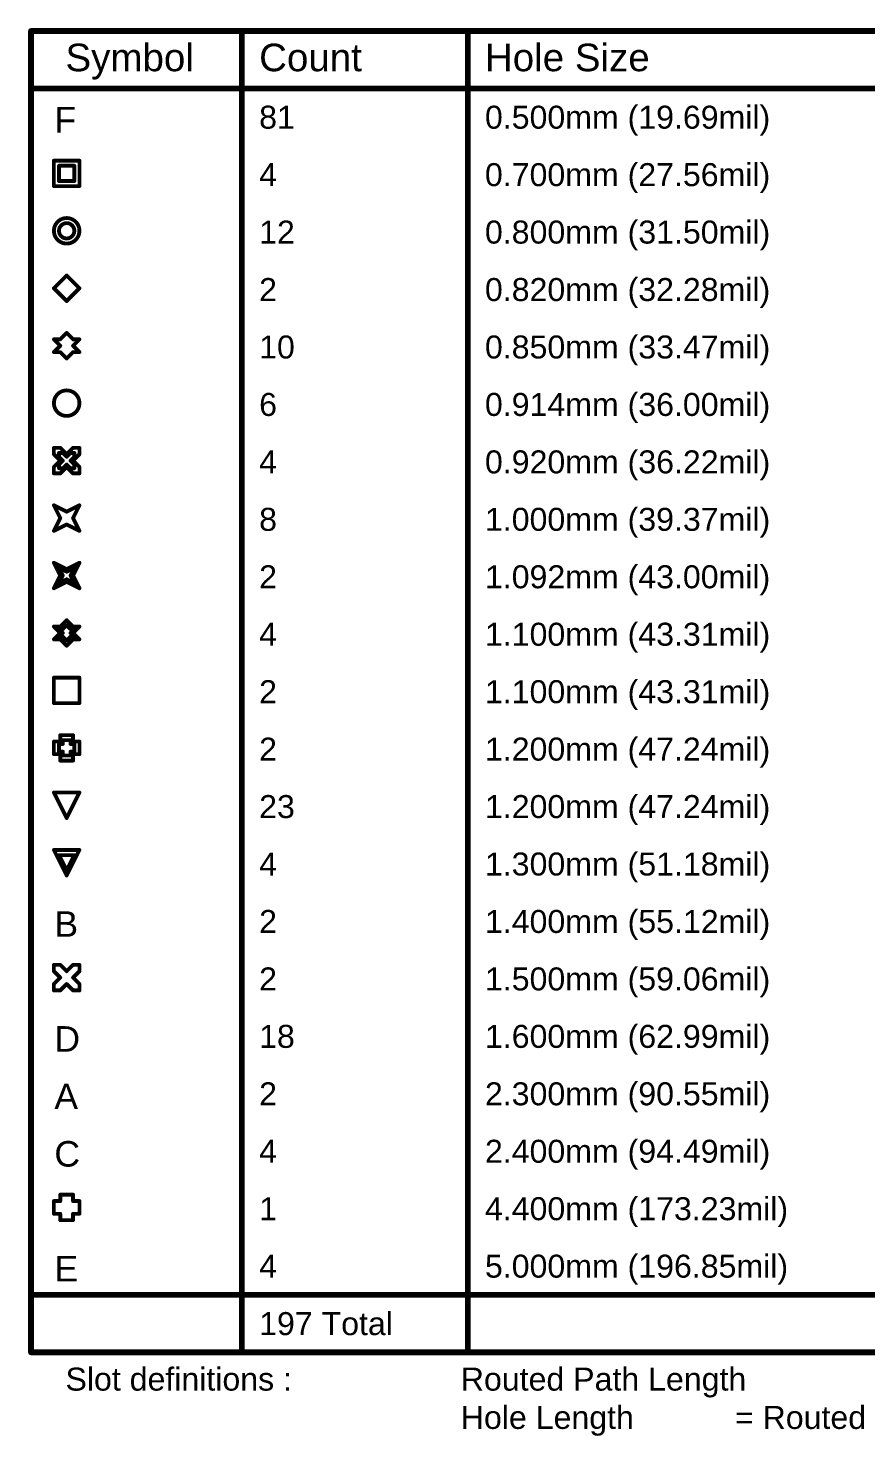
# Model space of a CAD drawing. Header units: inches. Extents: x -38 to 276, y -7 to 269.
# Drawn here: x -37.8 to 17.8, y 175.8 to 269.2 of the extents above; entities that cross this region are included whole.
import ezdxf

# ---------------------------------------------------------------- set-up
doc = ezdxf.new("R2010")
doc.units = ezdxf.units.IN
doc.layers.add('Drill Drawing', color=1, linetype='Continuous')
doc.styles.add('Arial', font='', dxfattribs={"height": 0.2})
doc.styles.get('Arial').set_extended_font_data('Arial')

msp = doc.modelspace()

# ---------------------------------------------------------------- linework, layer by layer
at = {"layer": 'Drill Drawing'}
for points in [[(-37.677, 268.986, 0.191, 0.191, 1), (-37.487, 268.986, 0.191, 0.191, 1)], [(-37.677, 268.986, 0.191, 0.191, 1), (-37.487, 268.986, 0.191, 0.191, 1)], [(-23.685, 268.986, 0.191, 0.191, 1), (-23.495, 268.986, 0.191, 0.191, 1)], [(-8.703, 268.986, 0.191, 0.191, 1), (-8.513, 268.986, 0.191, 0.191, 1)], [(-37.677, 265.176, 0.191, 0.191, 1), (-37.487, 265.176, 0.191, 0.191, 1)], [(-36.127, 260.392, 0.127, 0.127, 1), (-36, 260.392, 0.127, 0.127, 1)], [(-36.127, 260.392, 0.127, 0.127, 1), (-36, 260.392, 0.127, 0.127, 1)], [(-34.434, 260.392, 0.127, 0.127, 1), (-34.307, 260.392, 0.127, 0.127, 1)], [(-34.434, 260.392, 0.127, 0.127, 1), (-34.307, 260.392, 0.127, 0.127, 1)], [(-35.788, 260.054, 0.127, 0.127, 1), (-35.661, 260.054, 0.127, 0.127, 1)], [(-35.788, 260.054, 0.127, 0.127, 1), (-35.661, 260.054, 0.127, 0.127, 1)], [(-34.772, 260.054, 0.127, 0.127, 1), (-34.645, 260.054, 0.127, 0.127, 1)], [(-34.772, 260.054, 0.127, 0.127, 1), (-34.645, 260.054, 0.127, 0.127, 1)], [(-36.127, 258.699, 0.127, 0.127, 1), (-36, 258.699, 0.127, 0.127, 1)], [(-36.127, 258.699, 0.127, 0.127, 1), (-36, 258.699, 0.127, 0.127, 1)], [(-35.788, 259.038, 0.127, 0.127, 1), (-35.661, 259.038, 0.127, 0.127, 1)], [(-35.788, 259.038, 0.127, 0.127, 1), (-35.661, 259.038, 0.127, 0.127, 1)], [(-34.772, 259.038, 0.127, 0.127, 1), (-34.645, 259.038, 0.127, 0.127, 1)], [(-34.772, 259.038, 0.127, 0.127, 1), (-34.645, 259.038, 0.127, 0.127, 1)], [(-34.434, 258.699, 0.127, 0.127, 1), (-34.307, 258.699, 0.127, 0.127, 1)], [(-34.434, 258.699, 0.127, 0.127, 1), (-34.307, 258.699, 0.127, 0.127, 1)], [(-34.37, 255.736, 0.254, 0.254, 1), (-36.063, 255.736, 0.254, 0.254, 1)], [(-36.127, 255.736, 0.127, 0.127, 1), (-36, 255.736, 0.127, 0.127, 1)], [(-34.709, 255.736, 0.254, 0.254, 1), (-35.725, 255.736, 0.254, 0.254, 1)], [(-35.788, 255.736, 0.127, 0.127, 1), (-35.661, 255.736, 0.127, 0.127, 1)], [(-34.772, 255.736, 0.127, 0.127, 1), (-34.645, 255.736, 0.127, 0.127, 1)], [(-34.434, 255.736, 0.127, 0.127, 1), (-34.307, 255.736, 0.127, 0.127, 1)], [(-35.28, 252.772, 0.127, 0.127, 1), (-35.153, 252.772, 0.127, 0.127, 1)], [(-35.28, 252.772, 0.127, 0.127, 1), (-35.153, 252.772, 0.127, 0.127, 1)], [(-36.127, 251.926, 0.127, 0.127, 1), (-36, 251.926, 0.127, 0.127, 1)], [(-36.127, 251.926, 0.127, 0.127, 1), (-36, 251.926, 0.127, 0.127, 1)], [(-35.28, 251.079, 0.127, 0.127, 1), (-35.153, 251.079, 0.127, 0.127, 1)], [(-35.28, 251.079, 0.127, 0.127, 1), (-35.153, 251.079, 0.127, 0.127, 1)], [(-34.434, 251.926, 0.127, 0.127, 1), (-34.307, 251.926, 0.127, 0.127, 1)], [(-34.434, 251.926, 0.127, 0.127, 1), (-34.307, 251.926, 0.127, 0.127, 1)], [(-36.127, 248.539, 0.127, 0.127, 1), (-36, 248.539, 0.127, 0.127, 1)], [(-36.127, 248.539, 0.127, 0.127, 1), (-36, 248.539, 0.127, 0.127, 1)], [(-35.704, 248.539, 0.127, 0.127, 1), (-35.577, 248.539, 0.127, 0.127, 1)], [(-35.704, 248.539, 0.127, 0.127, 1), (-35.577, 248.539, 0.127, 0.127, 1)], [(-35.28, 248.962, 0.127, 0.127, 1), (-35.153, 248.962, 0.127, 0.127, 1)], [(-35.28, 248.962, 0.127, 0.127, 1), (-35.153, 248.962, 0.127, 0.127, 1)], [(-34.857, 248.539, 0.127, 0.127, 1), (-34.73, 248.539, 0.127, 0.127, 1)], [(-34.857, 248.539, 0.127, 0.127, 1), (-34.73, 248.539, 0.127, 0.127, 1)], [(-34.434, 248.539, 0.127, 0.127, 1), (-34.307, 248.539, 0.127, 0.127, 1)], [(-34.434, 248.539, 0.127, 0.127, 1), (-34.307, 248.539, 0.127, 0.127, 1)], [(-36.127, 247.692, 0.127, 0.127, 1), (-36, 247.692, 0.127, 0.127, 1)], [(-36.127, 247.692, 0.127, 0.127, 1), (-36, 247.692, 0.127, 0.127, 1)], [(-35.704, 248.116, 0.127, 0.127, 1), (-35.577, 248.116, 0.127, 0.127, 1)], [(-35.704, 248.116, 0.127, 0.127, 1), (-35.577, 248.116, 0.127, 0.127, 1)], [(-35.704, 247.692, 0.127, 0.127, 1), (-35.577, 247.692, 0.127, 0.127, 1)], [(-35.704, 247.692, 0.127, 0.127, 1), (-35.577, 247.692, 0.127, 0.127, 1)], [(-34.857, 248.116, 0.127, 0.127, 1), (-34.73, 248.116, 0.127, 0.127, 1)], [(-34.857, 248.116, 0.127, 0.127, 1), (-34.73, 248.116, 0.127, 0.127, 1)], [(-34.857, 247.692, 0.127, 0.127, 1), (-34.73, 247.692, 0.127, 0.127, 1)], [(-34.857, 247.692, 0.127, 0.127, 1), (-34.73, 247.692, 0.127, 0.127, 1)], [(-34.434, 247.692, 0.127, 0.127, 1), (-34.307, 247.692, 0.127, 0.127, 1)], [(-34.434, 247.692, 0.127, 0.127, 1), (-34.307, 247.692, 0.127, 0.127, 1)], [(-35.28, 247.269, 0.127, 0.127, 1), (-35.153, 247.269, 0.127, 0.127, 1)], [(-35.28, 247.269, 0.127, 0.127, 1), (-35.153, 247.269, 0.127, 0.127, 1)], [(-34.37, 244.306, 0.254, 0.254, 1), (-36.063, 244.306, 0.254, 0.254, 1)], [(-36.127, 244.306, 0.127, 0.127, 1), (-36, 244.306, 0.127, 0.127, 1)], [(-34.434, 244.306, 0.127, 0.127, 1), (-34.307, 244.306, 0.127, 0.127, 1)], [(-36.127, 241.342, 0.127, 0.127, 1), (-36, 241.342, 0.127, 0.127, 1)], [(-36.127, 241.342, 0.127, 0.127, 1), (-36, 241.342, 0.127, 0.127, 1)], [(-36.127, 240.919, 0.127, 0.127, 1), (-36, 240.919, 0.127, 0.127, 1)], [(-36.127, 240.919, 0.127, 0.127, 1), (-36, 240.919, 0.127, 0.127, 1)], [(-35.788, 241.004, 0.127, 0.127, 1), (-35.661, 241.004, 0.127, 0.127, 1)], [(-35.788, 241.004, 0.127, 0.127, 1), (-35.661, 241.004, 0.127, 0.127, 1)], [(-35.788, 240.75, 0.127, 0.127, 1), (-35.661, 240.75, 0.127, 0.127, 1)], [(-35.788, 240.75, 0.127, 0.127, 1), (-35.661, 240.75, 0.127, 0.127, 1)], [(-35.704, 241.342, 0.127, 0.127, 1), (-35.577, 241.342, 0.127, 0.127, 1)], [(-35.704, 241.342, 0.127, 0.127, 1), (-35.577, 241.342, 0.127, 0.127, 1)], [(-35.534, 241.004, 0.127, 0.127, 1), (-35.407, 241.004, 0.127, 0.127, 1)], [(-35.534, 241.004, 0.127, 0.127, 1), (-35.407, 241.004, 0.127, 0.127, 1)], [(-35.28, 240.919, 0.127, 0.127, 1), (-35.153, 240.919, 0.127, 0.127, 1)], [(-35.28, 240.919, 0.127, 0.127, 1), (-35.153, 240.919, 0.127, 0.127, 1)], [(-35.28, 240.75, 0.127, 0.127, 1), (-35.153, 240.75, 0.127, 0.127, 1)], [(-35.28, 240.75, 0.127, 0.127, 1), (-35.153, 240.75, 0.127, 0.127, 1)], [(-35.026, 241.004, 0.127, 0.127, 1), (-34.899, 241.004, 0.127, 0.127, 1)], [(-35.026, 241.004, 0.127, 0.127, 1), (-34.899, 241.004, 0.127, 0.127, 1)], [(-34.857, 241.342, 0.127, 0.127, 1), (-34.73, 241.342, 0.127, 0.127, 1)], [(-34.857, 241.342, 0.127, 0.127, 1), (-34.73, 241.342, 0.127, 0.127, 1)], [(-34.772, 241.004, 0.127, 0.127, 1), (-34.645, 241.004, 0.127, 0.127, 1)], [(-34.772, 241.004, 0.127, 0.127, 1), (-34.645, 241.004, 0.127, 0.127, 1)], [(-34.772, 240.75, 0.127, 0.127, 1), (-34.645, 240.75, 0.127, 0.127, 1)], [(-34.772, 240.75, 0.127, 0.127, 1), (-34.645, 240.75, 0.127, 0.127, 1)], [(-34.434, 241.342, 0.127, 0.127, 1), (-34.307, 241.342, 0.127, 0.127, 1)], [(-34.434, 241.342, 0.127, 0.127, 1), (-34.307, 241.342, 0.127, 0.127, 1)], [(-34.434, 240.919, 0.127, 0.127, 1), (-34.307, 240.919, 0.127, 0.127, 1)], [(-34.434, 240.919, 0.127, 0.127, 1), (-34.307, 240.919, 0.127, 0.127, 1)], [(-36.127, 240.072, 0.127, 0.127, 1), (-36, 240.072, 0.127, 0.127, 1)], [(-36.127, 240.072, 0.127, 0.127, 1), (-36, 240.072, 0.127, 0.127, 1)], [(-35.788, 240.242, 0.127, 0.127, 1), (-35.661, 240.242, 0.127, 0.127, 1)], [(-35.788, 240.242, 0.127, 0.127, 1), (-35.661, 240.242, 0.127, 0.127, 1)], [(-35.788, 239.988, 0.127, 0.127, 1), (-35.661, 239.988, 0.127, 0.127, 1)], [(-35.788, 239.988, 0.127, 0.127, 1), (-35.661, 239.988, 0.127, 0.127, 1)], [(-35.704, 240.496, 0.127, 0.127, 1), (-35.577, 240.496, 0.127, 0.127, 1)], [(-35.704, 240.496, 0.127, 0.127, 1), (-35.577, 240.496, 0.127, 0.127, 1)], [(-35.534, 240.496, 0.127, 0.127, 1), (-35.407, 240.496, 0.127, 0.127, 1)], [(-35.534, 240.496, 0.127, 0.127, 1), (-35.407, 240.496, 0.127, 0.127, 1)], [(-35.534, 239.988, 0.127, 0.127, 1), (-35.407, 239.988, 0.127, 0.127, 1)], [(-35.534, 239.988, 0.127, 0.127, 1), (-35.407, 239.988, 0.127, 0.127, 1)], [(-35.28, 240.242, 0.127, 0.127, 1), (-35.153, 240.242, 0.127, 0.127, 1)], [(-35.28, 240.242, 0.127, 0.127, 1), (-35.153, 240.242, 0.127, 0.127, 1)], [(-35.28, 240.072, 0.127, 0.127, 1), (-35.153, 240.072, 0.127, 0.127, 1)], [(-35.28, 240.072, 0.127, 0.127, 1), (-35.153, 240.072, 0.127, 0.127, 1)], [(-35.026, 240.496, 0.127, 0.127, 1), (-34.899, 240.496, 0.127, 0.127, 1)], [(-35.026, 240.496, 0.127, 0.127, 1), (-34.899, 240.496, 0.127, 0.127, 1)], [(-35.026, 239.988, 0.127, 0.127, 1), (-34.899, 239.988, 0.127, 0.127, 1)], [(-35.026, 239.988, 0.127, 0.127, 1), (-34.899, 239.988, 0.127, 0.127, 1)], [(-34.857, 240.496, 0.127, 0.127, 1), (-34.73, 240.496, 0.127, 0.127, 1)], [(-34.857, 240.496, 0.127, 0.127, 1), (-34.73, 240.496, 0.127, 0.127, 1)], [(-34.772, 240.242, 0.127, 0.127, 1), (-34.645, 240.242, 0.127, 0.127, 1)], [(-34.772, 240.242, 0.127, 0.127, 1), (-34.645, 240.242, 0.127, 0.127, 1)], [(-34.772, 239.988, 0.127, 0.127, 1), (-34.645, 239.988, 0.127, 0.127, 1)], [(-34.772, 239.988, 0.127, 0.127, 1), (-34.645, 239.988, 0.127, 0.127, 1)], [(-34.434, 240.072, 0.127, 0.127, 1), (-34.307, 240.072, 0.127, 0.127, 1)], [(-34.434, 240.072, 0.127, 0.127, 1), (-34.307, 240.072, 0.127, 0.127, 1)], [(-36.127, 239.649, 0.127, 0.127, 1), (-36, 239.649, 0.127, 0.127, 1)], [(-36.127, 239.649, 0.127, 0.127, 1), (-36, 239.649, 0.127, 0.127, 1)], [(-35.704, 239.649, 0.127, 0.127, 1), (-35.577, 239.649, 0.127, 0.127, 1)], [(-35.704, 239.649, 0.127, 0.127, 1), (-35.577, 239.649, 0.127, 0.127, 1)], [(-34.857, 239.649, 0.127, 0.127, 1), (-34.73, 239.649, 0.127, 0.127, 1)], [(-34.857, 239.649, 0.127, 0.127, 1), (-34.73, 239.649, 0.127, 0.127, 1)], [(-34.434, 239.649, 0.127, 0.127, 1), (-34.307, 239.649, 0.127, 0.127, 1)], [(-34.434, 239.649, 0.127, 0.127, 1), (-34.307, 239.649, 0.127, 0.127, 1)], [(-36.127, 237.532, 0.127, 0.127, 1), (-36, 237.532, 0.127, 0.127, 1)], [(-36.127, 237.532, 0.127, 0.127, 1), (-36, 237.532, 0.127, 0.127, 1)], [(-35.28, 237.109, 0.127, 0.127, 1), (-35.153, 237.109, 0.127, 0.127, 1)], [(-35.28, 237.109, 0.127, 0.127, 1), (-35.153, 237.109, 0.127, 0.127, 1)], [(-34.434, 237.532, 0.127, 0.127, 1), (-34.307, 237.532, 0.127, 0.127, 1)], [(-34.434, 237.532, 0.127, 0.127, 1), (-34.307, 237.532, 0.127, 0.127, 1)], [(-35.704, 236.686, 0.127, 0.127, 1), (-35.577, 236.686, 0.127, 0.127, 1)], [(-35.704, 236.686, 0.127, 0.127, 1), (-35.577, 236.686, 0.127, 0.127, 1)], [(-35.28, 236.262, 0.127, 0.127, 1), (-35.153, 236.262, 0.127, 0.127, 1)], [(-35.28, 236.262, 0.127, 0.127, 1), (-35.153, 236.262, 0.127, 0.127, 1)], [(-34.857, 236.686, 0.127, 0.127, 1), (-34.73, 236.686, 0.127, 0.127, 1)], [(-34.857, 236.686, 0.127, 0.127, 1), (-34.73, 236.686, 0.127, 0.127, 1)], [(-36.127, 235.839, 0.127, 0.127, 1), (-36, 235.839, 0.127, 0.127, 1)], [(-36.127, 235.839, 0.127, 0.127, 1), (-36, 235.839, 0.127, 0.127, 1)], [(-34.434, 235.839, 0.127, 0.127, 1), (-34.307, 235.839, 0.127, 0.127, 1)], [(-34.434, 235.839, 0.127, 0.127, 1), (-34.307, 235.839, 0.127, 0.127, 1)], [(-36.127, 233.722, 0.127, 0.127, 1), (-36, 233.722, 0.127, 0.127, 1)], [(-36.127, 233.722, 0.127, 0.127, 1), (-36, 233.722, 0.127, 0.127, 1)], [(-35.788, 233.384, 0.127, 0.127, 1), (-35.661, 233.384, 0.127, 0.127, 1)], [(-35.788, 233.384, 0.127, 0.127, 1), (-35.661, 233.384, 0.127, 0.127, 1)], [(-35.28, 233.299, 0.127, 0.127, 1), (-35.153, 233.299, 0.127, 0.127, 1)], [(-35.28, 233.299, 0.127, 0.127, 1), (-35.153, 233.299, 0.127, 0.127, 1)], [(-34.772, 233.384, 0.127, 0.127, 1), (-34.645, 233.384, 0.127, 0.127, 1)], [(-34.772, 233.384, 0.127, 0.127, 1), (-34.645, 233.384, 0.127, 0.127, 1)], [(-34.434, 233.722, 0.127, 0.127, 1), (-34.307, 233.722, 0.127, 0.127, 1)], [(-34.434, 233.722, 0.127, 0.127, 1), (-34.307, 233.722, 0.127, 0.127, 1)], [(-35.788, 232.368, 0.127, 0.127, 1), (-35.661, 232.368, 0.127, 0.127, 1)], [(-35.788, 232.368, 0.127, 0.127, 1), (-35.661, 232.368, 0.127, 0.127, 1)], [(-35.704, 232.876, 0.127, 0.127, 1), (-35.577, 232.876, 0.127, 0.127, 1)], [(-35.704, 232.876, 0.127, 0.127, 1), (-35.577, 232.876, 0.127, 0.127, 1)], [(-35.534, 232.876, 0.127, 0.127, 1), (-35.407, 232.876, 0.127, 0.127, 1)], [(-35.534, 232.876, 0.127, 0.127, 1), (-35.407, 232.876, 0.127, 0.127, 1)], [(-35.28, 233.13, 0.127, 0.127, 1), (-35.153, 233.13, 0.127, 0.127, 1)], [(-35.28, 233.13, 0.127, 0.127, 1), (-35.153, 233.13, 0.127, 0.127, 1)], [(-35.28, 232.622, 0.127, 0.127, 1), (-35.153, 232.622, 0.127, 0.127, 1)], [(-35.28, 232.622, 0.127, 0.127, 1), (-35.153, 232.622, 0.127, 0.127, 1)], [(-35.28, 232.452, 0.127, 0.127, 1), (-35.153, 232.452, 0.127, 0.127, 1)], [(-35.28, 232.452, 0.127, 0.127, 1), (-35.153, 232.452, 0.127, 0.127, 1)], [(-35.026, 232.876, 0.127, 0.127, 1), (-34.899, 232.876, 0.127, 0.127, 1)], [(-35.026, 232.876, 0.127, 0.127, 1), (-34.899, 232.876, 0.127, 0.127, 1)], [(-34.857, 232.876, 0.127, 0.127, 1), (-34.73, 232.876, 0.127, 0.127, 1)], [(-34.857, 232.876, 0.127, 0.127, 1), (-34.73, 232.876, 0.127, 0.127, 1)], [(-34.772, 232.368, 0.127, 0.127, 1), (-34.645, 232.368, 0.127, 0.127, 1)], [(-34.772, 232.368, 0.127, 0.127, 1), (-34.645, 232.368, 0.127, 0.127, 1)], [(-36.127, 232.029, 0.127, 0.127, 1), (-36, 232.029, 0.127, 0.127, 1)], [(-36.127, 232.029, 0.127, 0.127, 1), (-36, 232.029, 0.127, 0.127, 1)], [(-34.434, 232.029, 0.127, 0.127, 1), (-34.307, 232.029, 0.127, 0.127, 1)], [(-34.434, 232.029, 0.127, 0.127, 1), (-34.307, 232.029, 0.127, 0.127, 1)], [(-35.28, 229.912, 0.127, 0.127, 1), (-35.153, 229.912, 0.127, 0.127, 1)], [(-35.28, 229.912, 0.127, 0.127, 1), (-35.153, 229.912, 0.127, 0.127, 1)], [(-35.28, 229.574, 0.127, 0.127, 1), (-35.153, 229.574, 0.127, 0.127, 1)], [(-35.28, 229.574, 0.127, 0.127, 1), (-35.153, 229.574, 0.127, 0.127, 1)], [(-36.127, 229.489, 0.127, 0.127, 1), (-36, 229.489, 0.127, 0.127, 1)], [(-36.127, 229.489, 0.127, 0.127, 1), (-36, 229.489, 0.127, 0.127, 1)], [(-36.127, 228.642, 0.127, 0.127, 1), (-36, 228.642, 0.127, 0.127, 1)], [(-36.127, 228.642, 0.127, 0.127, 1), (-36, 228.642, 0.127, 0.127, 1)], [(-35.788, 229.32, 0.127, 0.127, 1), (-35.661, 229.32, 0.127, 0.127, 1)], [(-35.788, 229.32, 0.127, 0.127, 1), (-35.661, 229.32, 0.127, 0.127, 1)], [(-35.788, 228.812, 0.127, 0.127, 1), (-35.661, 228.812, 0.127, 0.127, 1)], [(-35.788, 228.812, 0.127, 0.127, 1), (-35.661, 228.812, 0.127, 0.127, 1)], [(-35.704, 229.489, 0.127, 0.127, 1), (-35.577, 229.489, 0.127, 0.127, 1)], [(-35.704, 229.489, 0.127, 0.127, 1), (-35.577, 229.489, 0.127, 0.127, 1)], [(-35.704, 229.066, 0.127, 0.127, 1), (-35.577, 229.066, 0.127, 0.127, 1)], [(-35.704, 229.066, 0.127, 0.127, 1), (-35.577, 229.066, 0.127, 0.127, 1)], [(-35.704, 228.642, 0.127, 0.127, 1), (-35.577, 228.642, 0.127, 0.127, 1)], [(-35.704, 228.642, 0.127, 0.127, 1), (-35.577, 228.642, 0.127, 0.127, 1)], [(-35.534, 229.32, 0.127, 0.127, 1), (-35.407, 229.32, 0.127, 0.127, 1)], [(-35.534, 229.32, 0.127, 0.127, 1), (-35.407, 229.32, 0.127, 0.127, 1)], [(-35.534, 229.066, 0.127, 0.127, 1), (-35.407, 229.066, 0.127, 0.127, 1)], [(-35.534, 229.066, 0.127, 0.127, 1), (-35.407, 229.066, 0.127, 0.127, 1)], [(-35.534, 228.812, 0.127, 0.127, 1), (-35.407, 228.812, 0.127, 0.127, 1)], [(-35.534, 228.812, 0.127, 0.127, 1), (-35.407, 228.812, 0.127, 0.127, 1)], [(-35.026, 229.32, 0.127, 0.127, 1), (-34.899, 229.32, 0.127, 0.127, 1)], [(-35.026, 229.32, 0.127, 0.127, 1), (-34.899, 229.32, 0.127, 0.127, 1)], [(-35.026, 229.066, 0.127, 0.127, 1), (-34.899, 229.066, 0.127, 0.127, 1)], [(-35.026, 229.066, 0.127, 0.127, 1), (-34.899, 229.066, 0.127, 0.127, 1)], [(-35.026, 228.812, 0.127, 0.127, 1), (-34.899, 228.812, 0.127, 0.127, 1)], [(-35.026, 228.812, 0.127, 0.127, 1), (-34.899, 228.812, 0.127, 0.127, 1)], [(-34.857, 229.489, 0.127, 0.127, 1), (-34.73, 229.489, 0.127, 0.127, 1)], [(-34.857, 229.489, 0.127, 0.127, 1), (-34.73, 229.489, 0.127, 0.127, 1)], [(-34.857, 229.066, 0.127, 0.127, 1), (-34.73, 229.066, 0.127, 0.127, 1)], [(-34.857, 229.066, 0.127, 0.127, 1), (-34.73, 229.066, 0.127, 0.127, 1)], [(-34.857, 228.642, 0.127, 0.127, 1), (-34.73, 228.642, 0.127, 0.127, 1)], [(-34.857, 228.642, 0.127, 0.127, 1), (-34.73, 228.642, 0.127, 0.127, 1)], [(-34.772, 229.32, 0.127, 0.127, 1), (-34.645, 229.32, 0.127, 0.127, 1)], [(-34.772, 229.32, 0.127, 0.127, 1), (-34.645, 229.32, 0.127, 0.127, 1)], [(-34.772, 228.812, 0.127, 0.127, 1), (-34.645, 228.812, 0.127, 0.127, 1)], [(-34.772, 228.812, 0.127, 0.127, 1), (-34.645, 228.812, 0.127, 0.127, 1)], [(-34.434, 229.489, 0.127, 0.127, 1), (-34.307, 229.489, 0.127, 0.127, 1)], [(-34.434, 229.489, 0.127, 0.127, 1), (-34.307, 229.489, 0.127, 0.127, 1)], [(-34.434, 228.642, 0.127, 0.127, 1), (-34.307, 228.642, 0.127, 0.127, 1)], [(-34.434, 228.642, 0.127, 0.127, 1), (-34.307, 228.642, 0.127, 0.127, 1)], [(-35.28, 228.558, 0.127, 0.127, 1), (-35.153, 228.558, 0.127, 0.127, 1)], [(-35.28, 228.558, 0.127, 0.127, 1), (-35.153, 228.558, 0.127, 0.127, 1)], [(-35.28, 228.219, 0.127, 0.127, 1), (-35.153, 228.219, 0.127, 0.127, 1)], [(-35.28, 228.219, 0.127, 0.127, 1), (-35.153, 228.219, 0.127, 0.127, 1)], [(-36.127, 226.102, 0.127, 0.127, 1), (-36, 226.102, 0.127, 0.127, 1)], [(-36.127, 226.102, 0.127, 0.127, 1), (-36, 226.102, 0.127, 0.127, 1)], [(-34.434, 226.102, 0.127, 0.127, 1), (-34.307, 226.102, 0.127, 0.127, 1)], [(-34.434, 226.102, 0.127, 0.127, 1), (-34.307, 226.102, 0.127, 0.127, 1)], [(-36.127, 224.409, 0.127, 0.127, 1), (-36, 224.409, 0.127, 0.127, 1)], [(-36.127, 224.409, 0.127, 0.127, 1), (-36, 224.409, 0.127, 0.127, 1)], [(-34.434, 224.409, 0.127, 0.127, 1), (-34.307, 224.409, 0.127, 0.127, 1)], [(-34.434, 224.409, 0.127, 0.127, 1), (-34.307, 224.409, 0.127, 0.127, 1)], [(-35.704, 222.292, 0.127, 0.127, 1), (-35.577, 222.292, 0.127, 0.127, 1)], [(-35.704, 222.292, 0.127, 0.127, 1), (-35.577, 222.292, 0.127, 0.127, 1)], [(-34.857, 222.292, 0.127, 0.127, 1), (-34.73, 222.292, 0.127, 0.127, 1)], [(-34.857, 222.292, 0.127, 0.127, 1), (-34.73, 222.292, 0.127, 0.127, 1)], [(-36.127, 221.869, 0.127, 0.127, 1), (-36, 221.869, 0.127, 0.127, 1)], [(-36.127, 221.869, 0.127, 0.127, 1), (-36, 221.869, 0.127, 0.127, 1)], [(-35.788, 221.7, 0.127, 0.127, 1), (-35.661, 221.7, 0.127, 0.127, 1)], [(-35.788, 221.7, 0.127, 0.127, 1), (-35.661, 221.7, 0.127, 0.127, 1)], [(-35.788, 221.192, 0.127, 0.127, 1), (-35.661, 221.192, 0.127, 0.127, 1)], [(-35.788, 221.192, 0.127, 0.127, 1), (-35.661, 221.192, 0.127, 0.127, 1)], [(-35.704, 221.869, 0.127, 0.127, 1), (-35.577, 221.869, 0.127, 0.127, 1)], [(-35.704, 221.869, 0.127, 0.127, 1), (-35.577, 221.869, 0.127, 0.127, 1)], [(-35.534, 221.954, 0.127, 0.127, 1), (-35.407, 221.954, 0.127, 0.127, 1)], [(-35.534, 221.954, 0.127, 0.127, 1), (-35.407, 221.954, 0.127, 0.127, 1)], [(-35.534, 221.7, 0.127, 0.127, 1), (-35.407, 221.7, 0.127, 0.127, 1)], [(-35.534, 221.7, 0.127, 0.127, 1), (-35.407, 221.7, 0.127, 0.127, 1)], [(-35.534, 221.192, 0.127, 0.127, 1), (-35.407, 221.192, 0.127, 0.127, 1)], [(-35.534, 221.192, 0.127, 0.127, 1), (-35.407, 221.192, 0.127, 0.127, 1)], [(-35.026, 221.954, 0.127, 0.127, 1), (-34.899, 221.954, 0.127, 0.127, 1)], [(-35.026, 221.954, 0.127, 0.127, 1), (-34.899, 221.954, 0.127, 0.127, 1)], [(-35.026, 221.7, 0.127, 0.127, 1), (-34.899, 221.7, 0.127, 0.127, 1)], [(-35.026, 221.7, 0.127, 0.127, 1), (-34.899, 221.7, 0.127, 0.127, 1)], [(-35.026, 221.192, 0.127, 0.127, 1), (-34.899, 221.192, 0.127, 0.127, 1)], [(-35.026, 221.192, 0.127, 0.127, 1), (-34.899, 221.192, 0.127, 0.127, 1)], [(-34.857, 221.869, 0.127, 0.127, 1), (-34.73, 221.869, 0.127, 0.127, 1)], [(-34.857, 221.869, 0.127, 0.127, 1), (-34.73, 221.869, 0.127, 0.127, 1)], [(-34.772, 221.7, 0.127, 0.127, 1), (-34.645, 221.7, 0.127, 0.127, 1)], [(-34.772, 221.7, 0.127, 0.127, 1), (-34.645, 221.7, 0.127, 0.127, 1)], [(-34.772, 221.192, 0.127, 0.127, 1), (-34.645, 221.192, 0.127, 0.127, 1)], [(-34.772, 221.192, 0.127, 0.127, 1), (-34.645, 221.192, 0.127, 0.127, 1)], [(-34.434, 221.869, 0.127, 0.127, 1), (-34.307, 221.869, 0.127, 0.127, 1)], [(-34.434, 221.869, 0.127, 0.127, 1), (-34.307, 221.869, 0.127, 0.127, 1)], [(-36.127, 221.022, 0.127, 0.127, 1), (-36, 221.022, 0.127, 0.127, 1)], [(-36.127, 221.022, 0.127, 0.127, 1), (-36, 221.022, 0.127, 0.127, 1)], [(-35.704, 221.022, 0.127, 0.127, 1), (-35.577, 221.022, 0.127, 0.127, 1)], [(-35.704, 221.022, 0.127, 0.127, 1), (-35.577, 221.022, 0.127, 0.127, 1)], [(-35.704, 220.599, 0.127, 0.127, 1), (-35.577, 220.599, 0.127, 0.127, 1)], [(-35.704, 220.599, 0.127, 0.127, 1), (-35.577, 220.599, 0.127, 0.127, 1)], [(-35.534, 220.938, 0.127, 0.127, 1), (-35.407, 220.938, 0.127, 0.127, 1)], [(-35.534, 220.938, 0.127, 0.127, 1), (-35.407, 220.938, 0.127, 0.127, 1)], [(-35.026, 220.938, 0.127, 0.127, 1), (-34.899, 220.938, 0.127, 0.127, 1)], [(-35.026, 220.938, 0.127, 0.127, 1), (-34.899, 220.938, 0.127, 0.127, 1)], [(-34.857, 221.022, 0.127, 0.127, 1), (-34.73, 221.022, 0.127, 0.127, 1)], [(-34.857, 221.022, 0.127, 0.127, 1), (-34.73, 221.022, 0.127, 0.127, 1)], [(-34.857, 220.599, 0.127, 0.127, 1), (-34.73, 220.599, 0.127, 0.127, 1)], [(-34.857, 220.599, 0.127, 0.127, 1), (-34.73, 220.599, 0.127, 0.127, 1)], [(-34.434, 221.022, 0.127, 0.127, 1), (-34.307, 221.022, 0.127, 0.127, 1)], [(-34.434, 221.022, 0.127, 0.127, 1), (-34.307, 221.022, 0.127, 0.127, 1)], [(-36.127, 218.482, 0.127, 0.127, 1), (-36, 218.482, 0.127, 0.127, 1)], [(-36.127, 218.482, 0.127, 0.127, 1), (-36, 218.482, 0.127, 0.127, 1)], [(-34.434, 218.482, 0.127, 0.127, 1), (-34.307, 218.482, 0.127, 0.127, 1)], [(-34.434, 218.482, 0.127, 0.127, 1), (-34.307, 218.482, 0.127, 0.127, 1)], [(-35.28, 216.789, 0.127, 0.127, 1), (-35.153, 216.789, 0.127, 0.127, 1)], [(-35.28, 216.789, 0.127, 0.127, 1), (-35.153, 216.789, 0.127, 0.127, 1)], [(-36.127, 214.672, 0.127, 0.127, 1), (-36, 214.672, 0.127, 0.127, 1)], [(-36.127, 214.672, 0.127, 0.127, 1), (-36, 214.672, 0.127, 0.127, 1)], [(-34.434, 214.672, 0.127, 0.127, 1), (-34.307, 214.672, 0.127, 0.127, 1)], [(-34.434, 214.672, 0.127, 0.127, 1), (-34.307, 214.672, 0.127, 0.127, 1)], [(-35.788, 214.334, 0.127, 0.127, 1), (-35.661, 214.334, 0.127, 0.127, 1)], [(-35.788, 214.334, 0.127, 0.127, 1), (-35.661, 214.334, 0.127, 0.127, 1)], [(-34.772, 214.334, 0.127, 0.127, 1), (-34.645, 214.334, 0.127, 0.127, 1)], [(-34.772, 214.334, 0.127, 0.127, 1), (-34.645, 214.334, 0.127, 0.127, 1)], [(-35.28, 213.318, 0.127, 0.127, 1), (-35.153, 213.318, 0.127, 0.127, 1)], [(-35.28, 213.318, 0.127, 0.127, 1), (-35.153, 213.318, 0.127, 0.127, 1)], [(-35.28, 212.979, 0.127, 0.127, 1), (-35.153, 212.979, 0.127, 0.127, 1)], [(-35.28, 212.979, 0.127, 0.127, 1), (-35.153, 212.979, 0.127, 0.127, 1)], [(-36.127, 207.052, 0.127, 0.127, 1), (-36, 207.052, 0.127, 0.127, 1)], [(-36.127, 207.052, 0.127, 0.127, 1), (-36, 207.052, 0.127, 0.127, 1)], [(-36.127, 206.629, 0.127, 0.127, 1), (-36, 206.629, 0.127, 0.127, 1)], [(-36.127, 206.629, 0.127, 0.127, 1), (-36, 206.629, 0.127, 0.127, 1)], [(-35.704, 207.052, 0.127, 0.127, 1), (-35.577, 207.052, 0.127, 0.127, 1)], [(-35.704, 207.052, 0.127, 0.127, 1), (-35.577, 207.052, 0.127, 0.127, 1)], [(-35.704, 206.206, 0.127, 0.127, 1), (-35.577, 206.206, 0.127, 0.127, 1)], [(-35.704, 206.206, 0.127, 0.127, 1), (-35.577, 206.206, 0.127, 0.127, 1)], [(-35.28, 206.629, 0.127, 0.127, 1), (-35.153, 206.629, 0.127, 0.127, 1)], [(-35.28, 206.629, 0.127, 0.127, 1), (-35.153, 206.629, 0.127, 0.127, 1)], [(-34.857, 207.052, 0.127, 0.127, 1), (-34.73, 207.052, 0.127, 0.127, 1)], [(-34.857, 207.052, 0.127, 0.127, 1), (-34.73, 207.052, 0.127, 0.127, 1)], [(-34.857, 206.206, 0.127, 0.127, 1), (-34.73, 206.206, 0.127, 0.127, 1)], [(-34.857, 206.206, 0.127, 0.127, 1), (-34.73, 206.206, 0.127, 0.127, 1)], [(-34.434, 207.052, 0.127, 0.127, 1), (-34.307, 207.052, 0.127, 0.127, 1)], [(-34.434, 207.052, 0.127, 0.127, 1), (-34.307, 207.052, 0.127, 0.127, 1)], [(-34.434, 206.629, 0.127, 0.127, 1), (-34.307, 206.629, 0.127, 0.127, 1)], [(-34.434, 206.629, 0.127, 0.127, 1), (-34.307, 206.629, 0.127, 0.127, 1)], [(-36.127, 205.782, 0.127, 0.127, 1), (-36, 205.782, 0.127, 0.127, 1)], [(-36.127, 205.782, 0.127, 0.127, 1), (-36, 205.782, 0.127, 0.127, 1)], [(-36.127, 205.359, 0.127, 0.127, 1), (-36, 205.359, 0.127, 0.127, 1)], [(-36.127, 205.359, 0.127, 0.127, 1), (-36, 205.359, 0.127, 0.127, 1)], [(-35.704, 205.359, 0.127, 0.127, 1), (-35.577, 205.359, 0.127, 0.127, 1)], [(-35.704, 205.359, 0.127, 0.127, 1), (-35.577, 205.359, 0.127, 0.127, 1)], [(-35.28, 205.782, 0.127, 0.127, 1), (-35.153, 205.782, 0.127, 0.127, 1)], [(-35.28, 205.782, 0.127, 0.127, 1), (-35.153, 205.782, 0.127, 0.127, 1)], [(-34.857, 205.359, 0.127, 0.127, 1), (-34.73, 205.359, 0.127, 0.127, 1)], [(-34.857, 205.359, 0.127, 0.127, 1), (-34.73, 205.359, 0.127, 0.127, 1)], [(-34.434, 205.782, 0.127, 0.127, 1), (-34.307, 205.782, 0.127, 0.127, 1)], [(-34.434, 205.782, 0.127, 0.127, 1), (-34.307, 205.782, 0.127, 0.127, 1)], [(-34.434, 205.359, 0.127, 0.127, 1), (-34.307, 205.359, 0.127, 0.127, 1)], [(-34.434, 205.359, 0.127, 0.127, 1), (-34.307, 205.359, 0.127, 0.127, 1)], [(-36.127, 191.389, 0.127, 0.127, 1), (-36, 191.389, 0.127, 0.127, 1)], [(-36.127, 191.389, 0.127, 0.127, 1), (-36, 191.389, 0.127, 0.127, 1)], [(-35.704, 191.812, 0.127, 0.127, 1), (-35.577, 191.812, 0.127, 0.127, 1)], [(-35.704, 191.812, 0.127, 0.127, 1), (-35.577, 191.812, 0.127, 0.127, 1)], [(-35.704, 191.389, 0.127, 0.127, 1), (-35.577, 191.389, 0.127, 0.127, 1)], [(-35.704, 191.389, 0.127, 0.127, 1), (-35.577, 191.389, 0.127, 0.127, 1)], [(-34.857, 191.812, 0.127, 0.127, 1), (-34.73, 191.812, 0.127, 0.127, 1)], [(-34.857, 191.812, 0.127, 0.127, 1), (-34.73, 191.812, 0.127, 0.127, 1)], [(-34.857, 191.389, 0.127, 0.127, 1), (-34.73, 191.389, 0.127, 0.127, 1)], [(-34.857, 191.389, 0.127, 0.127, 1), (-34.73, 191.389, 0.127, 0.127, 1)], [(-34.434, 191.389, 0.127, 0.127, 1), (-34.307, 191.389, 0.127, 0.127, 1)], [(-34.434, 191.389, 0.127, 0.127, 1), (-34.307, 191.389, 0.127, 0.127, 1)], [(-36.127, 190.542, 0.127, 0.127, 1), (-36, 190.542, 0.127, 0.127, 1)], [(-36.127, 190.542, 0.127, 0.127, 1), (-36, 190.542, 0.127, 0.127, 1)], [(-35.704, 190.542, 0.127, 0.127, 1), (-35.577, 190.542, 0.127, 0.127, 1)], [(-35.704, 190.542, 0.127, 0.127, 1), (-35.577, 190.542, 0.127, 0.127, 1)], [(-34.857, 190.542, 0.127, 0.127, 1), (-34.73, 190.542, 0.127, 0.127, 1)], [(-34.857, 190.542, 0.127, 0.127, 1), (-34.73, 190.542, 0.127, 0.127, 1)], [(-34.434, 190.542, 0.127, 0.127, 1), (-34.307, 190.542, 0.127, 0.127, 1)], [(-34.434, 190.542, 0.127, 0.127, 1), (-34.307, 190.542, 0.127, 0.127, 1)], [(-35.704, 190.119, 0.127, 0.127, 1), (-35.577, 190.119, 0.127, 0.127, 1)], [(-35.704, 190.119, 0.127, 0.127, 1), (-35.577, 190.119, 0.127, 0.127, 1)], [(-34.857, 190.119, 0.127, 0.127, 1), (-34.73, 190.119, 0.127, 0.127, 1)], [(-34.857, 190.119, 0.127, 0.127, 1), (-34.73, 190.119, 0.127, 0.127, 1)], [(-37.677, 185.166, 0.191, 0.191, 1), (-37.487, 185.166, 0.191, 0.191, 1)], [(-37.677, 181.356, 0.191, 0.191, 1), (-37.487, 181.356, 0.191, 0.191, 1)], [(-37.677, 181.356, 0.191, 0.191, 1), (-37.487, 181.356, 0.191, 0.191, 1)], [(-23.685, 181.356, 0.191, 0.191, 1), (-23.495, 181.356, 0.191, 0.191, 1)], [(-8.703, 181.356, 0.191, 0.191, 1), (-8.513, 181.356, 0.191, 0.191, 1)]]:
    msp.add_lwpolyline(points, format="xyseb", close=True, dxfattribs=at)
for points in [[(-37.582, 268.986, 0.381, 0.381, 0), (182.625, 268.986, 0.381, 0.381, 0)], [(-37.582, 181.356, 0.381, 0.381, 0), (-37.582, 268.986, 0.381, 0.381, 0)], [(-23.59, 181.356, 0.381, 0.381, 0), (-23.59, 268.986, 0.381, 0.381, 0)], [(-8.608, 181.356, 0.381, 0.381, 0), (-8.608, 268.986, 0.381, 0.381, 0)], [(-37.582, 265.176, 0.381, 0.381, 0), (182.625, 265.176, 0.381, 0.381, 0)], [(-36.063, 260.392, 0.254, 0.254, 0), (-34.37, 260.392, 0.254, 0.254, 0)], [(-36.063, 258.699, 0.254, 0.254, 0), (-36.063, 260.392, 0.254, 0.254, 0)], [(-34.37, 258.699, 0.254, 0.254, 0), (-34.37, 260.392, 0.254, 0.254, 0)], [(-35.725, 260.054, 0.254, 0.254, 0), (-34.709, 260.054, 0.254, 0.254, 0)], [(-35.725, 259.038, 0.254, 0.254, 0), (-35.725, 260.054, 0.254, 0.254, 0)], [(-34.709, 259.038, 0.254, 0.254, 0), (-34.709, 260.054, 0.254, 0.254, 0)], [(-36.063, 258.699, 0.254, 0.254, 0), (-34.37, 258.699, 0.254, 0.254, 0)], [(-35.725, 259.038, 0.254, 0.254, 0), (-34.709, 259.038, 0.254, 0.254, 0)], [(-36.063, 251.926, 0.254, 0.254, 0), (-35.217, 252.772, 0.254, 0.254, 0)], [(-35.217, 252.772, 0.254, 0.254, 0), (-34.37, 251.926, 0.254, 0.254, 0)], [(-36.063, 251.926, 0.254, 0.254, 0), (-35.217, 251.079, 0.254, 0.254, 0)], [(-35.217, 251.079, 0.254, 0.254, 0), (-34.37, 251.926, 0.254, 0.254, 0)], [(-36.063, 248.539, 0.254, 0.254, 0), (-35.64, 248.116, 0.254, 0.254, 0)], [(-36.063, 248.539, 0.254, 0.254, 0), (-35.64, 248.539, 0.254, 0.254, 0)], [(-35.64, 248.539, 0.254, 0.254, 0), (-35.217, 248.962, 0.254, 0.254, 0)], [(-35.217, 248.962, 0.254, 0.254, 0), (-34.793, 248.539, 0.254, 0.254, 0)], [(-34.793, 248.539, 0.254, 0.254, 0), (-34.37, 248.539, 0.254, 0.254, 0)], [(-34.793, 248.116, 0.254, 0.254, 0), (-34.37, 248.539, 0.254, 0.254, 0)], [(-36.063, 247.692, 0.254, 0.254, 0), (-35.64, 248.116, 0.254, 0.254, 0)], [(-36.063, 247.692, 0.254, 0.254, 0), (-35.64, 247.692, 0.254, 0.254, 0)], [(-35.64, 247.692, 0.254, 0.254, 0), (-35.217, 247.269, 0.254, 0.254, 0)], [(-35.217, 247.269, 0.254, 0.254, 0), (-34.793, 247.692, 0.254, 0.254, 0)], [(-34.793, 248.116, 0.254, 0.254, 0), (-34.37, 247.692, 0.254, 0.254, 0)], [(-34.793, 247.692, 0.254, 0.254, 0), (-34.37, 247.692, 0.254, 0.254, 0)], [(-36.063, 240.919, 0.254, 0.254, 0), (-36.063, 241.342, 0.254, 0.254, 0)], [(-36.063, 241.342, 0.254, 0.254, 0), (-35.64, 241.342, 0.254, 0.254, 0)], [(-36.063, 240.919, 0.254, 0.254, 0), (-35.64, 240.496, 0.254, 0.254, 0)], [(-35.725, 240.75, 0.254, 0.254, 0), (-35.725, 241.004, 0.254, 0.254, 0)], [(-35.725, 241.004, 0.254, 0.254, 0), (-35.471, 241.004, 0.254, 0.254, 0)], [(-35.725, 240.75, 0.254, 0.254, 0), (-35.471, 240.496, 0.254, 0.254, 0)], [(-35.64, 241.342, 0.254, 0.254, 0), (-35.217, 240.919, 0.254, 0.254, 0)], [(-35.471, 241.004, 0.254, 0.254, 0), (-35.217, 240.75, 0.254, 0.254, 0)], [(-35.217, 240.919, 0.254, 0.254, 0), (-34.793, 241.342, 0.254, 0.254, 0)], [(-35.217, 240.75, 0.254, 0.254, 0), (-34.963, 241.004, 0.254, 0.254, 0)], [(-34.963, 241.004, 0.254, 0.254, 0), (-34.709, 241.004, 0.254, 0.254, 0)], [(-34.963, 240.496, 0.254, 0.254, 0), (-34.709, 240.75, 0.254, 0.254, 0)], [(-34.793, 241.342, 0.254, 0.254, 0), (-34.37, 241.342, 0.254, 0.254, 0)], [(-34.793, 240.496, 0.254, 0.254, 0), (-34.37, 240.919, 0.254, 0.254, 0)], [(-34.709, 240.75, 0.254, 0.254, 0), (-34.709, 241.004, 0.254, 0.254, 0)], [(-34.37, 240.919, 0.254, 0.254, 0), (-34.37, 241.342, 0.254, 0.254, 0)], [(-36.063, 240.072, 0.254, 0.254, 0), (-35.64, 240.496, 0.254, 0.254, 0)], [(-36.063, 239.649, 0.254, 0.254, 0), (-36.063, 240.072, 0.254, 0.254, 0)], [(-35.725, 240.242, 0.254, 0.254, 0), (-35.471, 240.496, 0.254, 0.254, 0)], [(-35.725, 239.988, 0.254, 0.254, 0), (-35.725, 240.242, 0.254, 0.254, 0)], [(-35.725, 239.988, 0.254, 0.254, 0), (-35.471, 239.988, 0.254, 0.254, 0)], [(-35.64, 239.649, 0.254, 0.254, 0), (-35.217, 240.072, 0.254, 0.254, 0)], [(-35.471, 239.988, 0.254, 0.254, 0), (-35.217, 240.242, 0.254, 0.254, 0)], [(-35.217, 240.242, 0.254, 0.254, 0), (-34.963, 239.988, 0.254, 0.254, 0)], [(-35.217, 240.072, 0.254, 0.254, 0), (-34.793, 239.649, 0.254, 0.254, 0)], [(-34.963, 240.496, 0.254, 0.254, 0), (-34.709, 240.242, 0.254, 0.254, 0)], [(-34.963, 239.988, 0.254, 0.254, 0), (-34.709, 239.988, 0.254, 0.254, 0)], [(-34.793, 240.496, 0.254, 0.254, 0), (-34.37, 240.072, 0.254, 0.254, 0)], [(-34.709, 239.988, 0.254, 0.254, 0), (-34.709, 240.242, 0.254, 0.254, 0)], [(-34.37, 239.649, 0.254, 0.254, 0), (-34.37, 240.072, 0.254, 0.254, 0)], [(-36.063, 239.649, 0.254, 0.254, 0), (-35.64, 239.649, 0.254, 0.254, 0)], [(-34.793, 239.649, 0.254, 0.254, 0), (-34.37, 239.649, 0.254, 0.254, 0)], [(-36.063, 237.532, 0.254, 0.254, 0), (-35.217, 237.109, 0.254, 0.254, 0)], [(-36.063, 237.532, 0.254, 0.254, 0), (-35.64, 236.686, 0.254, 0.254, 0)], [(-35.217, 237.109, 0.254, 0.254, 0), (-34.37, 237.532, 0.254, 0.254, 0)], [(-34.793, 236.686, 0.254, 0.254, 0), (-34.37, 237.532, 0.254, 0.254, 0)], [(-36.063, 235.839, 0.254, 0.254, 0), (-35.64, 236.686, 0.254, 0.254, 0)], [(-36.063, 235.839, 0.254, 0.254, 0), (-35.217, 236.262, 0.254, 0.254, 0)], [(-35.217, 236.262, 0.254, 0.254, 0), (-34.37, 235.839, 0.254, 0.254, 0)], [(-34.793, 236.686, 0.254, 0.254, 0), (-34.37, 235.839, 0.254, 0.254, 0)], [(-36.063, 233.722, 0.254, 0.254, 0), (-35.217, 233.299, 0.254, 0.254, 0)], [(-36.063, 233.722, 0.254, 0.254, 0), (-35.64, 232.876, 0.254, 0.254, 0)], [(-35.725, 233.384, 0.254, 0.254, 0), (-35.217, 233.13, 0.254, 0.254, 0)], [(-35.725, 233.384, 0.254, 0.254, 0), (-35.471, 232.876, 0.254, 0.254, 0)], [(-35.217, 233.299, 0.254, 0.254, 0), (-34.37, 233.722, 0.254, 0.254, 0)], [(-35.217, 233.13, 0.254, 0.254, 0), (-34.709, 233.384, 0.254, 0.254, 0)], [(-34.963, 232.876, 0.254, 0.254, 0), (-34.709, 233.384, 0.254, 0.254, 0)], [(-34.793, 232.876, 0.254, 0.254, 0), (-34.37, 233.722, 0.254, 0.254, 0)], [(-36.063, 232.029, 0.254, 0.254, 0), (-35.64, 232.876, 0.254, 0.254, 0)], [(-36.063, 232.029, 0.254, 0.254, 0), (-35.217, 232.452, 0.254, 0.254, 0)], [(-35.725, 232.368, 0.254, 0.254, 0), (-35.471, 232.876, 0.254, 0.254, 0)], [(-35.725, 232.368, 0.254, 0.254, 0), (-35.217, 232.622, 0.254, 0.254, 0)], [(-35.217, 232.622, 0.254, 0.254, 0), (-34.709, 232.368, 0.254, 0.254, 0)], [(-35.217, 232.452, 0.254, 0.254, 0), (-34.37, 232.029, 0.254, 0.254, 0)], [(-34.963, 232.876, 0.254, 0.254, 0), (-34.709, 232.368, 0.254, 0.254, 0)], [(-34.793, 232.876, 0.254, 0.254, 0), (-34.37, 232.029, 0.254, 0.254, 0)], [(-35.64, 229.489, 0.254, 0.254, 0), (-35.217, 229.912, 0.254, 0.254, 0)], [(-35.471, 229.32, 0.254, 0.254, 0), (-35.217, 229.574, 0.254, 0.254, 0)], [(-35.217, 229.912, 0.254, 0.254, 0), (-34.793, 229.489, 0.254, 0.254, 0)], [(-35.217, 229.574, 0.254, 0.254, 0), (-34.963, 229.32, 0.254, 0.254, 0)], [(-36.063, 229.489, 0.254, 0.254, 0), (-35.64, 229.066, 0.254, 0.254, 0)], [(-36.063, 229.489, 0.254, 0.254, 0), (-35.64, 229.489, 0.254, 0.254, 0)], [(-36.063, 228.642, 0.254, 0.254, 0), (-35.64, 229.066, 0.254, 0.254, 0)], [(-36.063, 228.642, 0.254, 0.254, 0), (-35.64, 228.642, 0.254, 0.254, 0)], [(-35.725, 229.32, 0.254, 0.254, 0), (-35.471, 229.066, 0.254, 0.254, 0)], [(-35.725, 229.32, 0.254, 0.254, 0), (-35.471, 229.32, 0.254, 0.254, 0)], [(-35.725, 228.812, 0.254, 0.254, 0), (-35.471, 229.066, 0.254, 0.254, 0)], [(-35.725, 228.812, 0.254, 0.254, 0), (-35.471, 228.812, 0.254, 0.254, 0)], [(-35.64, 228.642, 0.254, 0.254, 0), (-35.217, 228.219, 0.254, 0.254, 0)], [(-35.471, 228.812, 0.254, 0.254, 0), (-35.217, 228.558, 0.254, 0.254, 0)], [(-35.217, 228.558, 0.254, 0.254, 0), (-34.963, 228.812, 0.254, 0.254, 0)], [(-35.217, 228.219, 0.254, 0.254, 0), (-34.793, 228.642, 0.254, 0.254, 0)], [(-34.963, 229.32, 0.254, 0.254, 0), (-34.709, 229.32, 0.254, 0.254, 0)], [(-34.963, 229.066, 0.254, 0.254, 0), (-34.709, 229.32, 0.254, 0.254, 0)], [(-34.963, 229.066, 0.254, 0.254, 0), (-34.709, 228.812, 0.254, 0.254, 0)], [(-34.963, 228.812, 0.254, 0.254, 0), (-34.709, 228.812, 0.254, 0.254, 0)], [(-34.793, 229.489, 0.254, 0.254, 0), (-34.37, 229.489, 0.254, 0.254, 0)], [(-34.793, 229.066, 0.254, 0.254, 0), (-34.37, 229.489, 0.254, 0.254, 0)], [(-34.793, 229.066, 0.254, 0.254, 0), (-34.37, 228.642, 0.254, 0.254, 0)], [(-34.793, 228.642, 0.254, 0.254, 0), (-34.37, 228.642, 0.254, 0.254, 0)], [(-36.063, 226.102, 0.254, 0.254, 0), (-34.37, 226.102, 0.254, 0.254, 0)], [(-36.063, 224.409, 0.254, 0.254, 0), (-36.063, 226.102, 0.254, 0.254, 0)], [(-34.37, 224.409, 0.254, 0.254, 0), (-34.37, 226.102, 0.254, 0.254, 0)], [(-36.063, 224.409, 0.254, 0.254, 0), (-34.37, 224.409, 0.254, 0.254, 0)], [(-35.64, 221.869, 0.254, 0.254, 0), (-35.64, 222.292, 0.254, 0.254, 0)], [(-35.64, 222.292, 0.254, 0.254, 0), (-34.793, 222.292, 0.254, 0.254, 0)], [(-34.793, 221.869, 0.254, 0.254, 0), (-34.793, 222.292, 0.254, 0.254, 0)], [(-36.063, 221.022, 0.254, 0.254, 0), (-36.063, 221.869, 0.254, 0.254, 0)], [(-36.063, 221.869, 0.254, 0.254, 0), (-35.64, 221.869, 0.254, 0.254, 0)], [(-35.725, 221.192, 0.254, 0.254, 0), (-35.725, 221.7, 0.254, 0.254, 0)], [(-35.725, 221.7, 0.254, 0.254, 0), (-35.471, 221.7, 0.254, 0.254, 0)], [(-35.725, 221.192, 0.254, 0.254, 0), (-35.471, 221.192, 0.254, 0.254, 0)], [(-35.471, 221.7, 0.254, 0.254, 0), (-35.471, 221.954, 0.254, 0.254, 0)], [(-35.471, 221.954, 0.254, 0.254, 0), (-34.963, 221.954, 0.254, 0.254, 0)], [(-35.471, 220.938, 0.254, 0.254, 0), (-35.471, 221.192, 0.254, 0.254, 0)], [(-34.963, 221.7, 0.254, 0.254, 0), (-34.963, 221.954, 0.254, 0.254, 0)], [(-34.963, 221.7, 0.254, 0.254, 0), (-34.709, 221.7, 0.254, 0.254, 0)], [(-34.963, 221.192, 0.254, 0.254, 0), (-34.709, 221.192, 0.254, 0.254, 0)], [(-34.963, 220.938, 0.254, 0.254, 0), (-34.963, 221.192, 0.254, 0.254, 0)], [(-34.793, 221.869, 0.254, 0.254, 0), (-34.37, 221.869, 0.254, 0.254, 0)], [(-34.709, 221.192, 0.254, 0.254, 0), (-34.709, 221.7, 0.254, 0.254, 0)], [(-34.37, 221.022, 0.254, 0.254, 0), (-34.37, 221.869, 0.254, 0.254, 0)], [(-36.063, 221.022, 0.254, 0.254, 0), (-35.64, 221.022, 0.254, 0.254, 0)], [(-35.64, 220.599, 0.254, 0.254, 0), (-35.64, 221.022, 0.254, 0.254, 0)], [(-35.64, 220.599, 0.254, 0.254, 0), (-34.793, 220.599, 0.254, 0.254, 0)], [(-35.471, 220.938, 0.254, 0.254, 0), (-34.963, 220.938, 0.254, 0.254, 0)], [(-34.793, 221.022, 0.254, 0.254, 0), (-34.37, 221.022, 0.254, 0.254, 0)], [(-34.793, 220.599, 0.254, 0.254, 0), (-34.793, 221.022, 0.254, 0.254, 0)], [(-36.063, 218.482, 0.254, 0.254, 0), (-34.37, 218.482, 0.254, 0.254, 0)], [(-36.063, 218.482, 0.254, 0.254, 0), (-35.217, 216.789, 0.254, 0.254, 0)], [(-35.217, 216.789, 0.254, 0.254, 0), (-34.37, 218.482, 0.254, 0.254, 0)], [(-36.063, 214.672, 0.254, 0.254, 0), (-34.37, 214.672, 0.254, 0.254, 0)], [(-36.063, 214.672, 0.254, 0.254, 0), (-35.217, 212.979, 0.254, 0.254, 0)], [(-35.217, 212.979, 0.254, 0.254, 0), (-34.37, 214.672, 0.254, 0.254, 0)], [(-35.725, 214.334, 0.254, 0.254, 0), (-34.709, 214.334, 0.254, 0.254, 0)], [(-35.725, 214.334, 0.254, 0.254, 0), (-35.217, 213.318, 0.254, 0.254, 0)], [(-35.217, 213.318, 0.254, 0.254, 0), (-34.709, 214.334, 0.254, 0.254, 0)], [(-36.063, 206.629, 0.254, 0.254, 0), (-36.063, 207.052, 0.254, 0.254, 0)], [(-36.063, 207.052, 0.254, 0.254, 0), (-35.64, 207.052, 0.254, 0.254, 0)], [(-36.063, 206.629, 0.254, 0.254, 0), (-35.64, 206.206, 0.254, 0.254, 0)], [(-36.063, 205.782, 0.254, 0.254, 0), (-35.64, 206.206, 0.254, 0.254, 0)], [(-35.64, 207.052, 0.254, 0.254, 0), (-35.217, 206.629, 0.254, 0.254, 0)], [(-35.217, 206.629, 0.254, 0.254, 0), (-34.793, 207.052, 0.254, 0.254, 0)], [(-34.793, 207.052, 0.254, 0.254, 0), (-34.37, 207.052, 0.254, 0.254, 0)], [(-34.793, 206.206, 0.254, 0.254, 0), (-34.37, 206.629, 0.254, 0.254, 0)], [(-34.793, 206.206, 0.254, 0.254, 0), (-34.37, 205.782, 0.254, 0.254, 0)], [(-34.37, 206.629, 0.254, 0.254, 0), (-34.37, 207.052, 0.254, 0.254, 0)], [(-36.063, 205.359, 0.254, 0.254, 0), (-36.063, 205.782, 0.254, 0.254, 0)], [(-36.063, 205.359, 0.254, 0.254, 0), (-35.64, 205.359, 0.254, 0.254, 0)], [(-35.64, 205.359, 0.254, 0.254, 0), (-35.217, 205.782, 0.254, 0.254, 0)], [(-35.217, 205.782, 0.254, 0.254, 0), (-34.793, 205.359, 0.254, 0.254, 0)], [(-34.793, 205.359, 0.254, 0.254, 0), (-34.37, 205.359, 0.254, 0.254, 0)], [(-34.37, 205.359, 0.254, 0.254, 0), (-34.37, 205.782, 0.254, 0.254, 0)], [(-36.063, 190.542, 0.254, 0.254, 0), (-36.063, 191.389, 0.254, 0.254, 0)], [(-36.063, 191.389, 0.254, 0.254, 0), (-35.64, 191.389, 0.254, 0.254, 0)], [(-35.64, 191.389, 0.254, 0.254, 0), (-35.64, 191.812, 0.254, 0.254, 0)], [(-35.64, 191.812, 0.254, 0.254, 0), (-34.793, 191.812, 0.254, 0.254, 0)], [(-34.793, 191.389, 0.254, 0.254, 0), (-34.793, 191.812, 0.254, 0.254, 0)], [(-34.793, 191.389, 0.254, 0.254, 0), (-34.37, 191.389, 0.254, 0.254, 0)], [(-34.37, 190.542, 0.254, 0.254, 0), (-34.37, 191.389, 0.254, 0.254, 0)], [(-36.063, 190.542, 0.254, 0.254, 0), (-35.64, 190.542, 0.254, 0.254, 0)], [(-35.64, 190.119, 0.254, 0.254, 0), (-35.64, 190.542, 0.254, 0.254, 0)], [(-34.793, 190.542, 0.254, 0.254, 0), (-34.37, 190.542, 0.254, 0.254, 0)], [(-34.793, 190.119, 0.254, 0.254, 0), (-34.793, 190.542, 0.254, 0.254, 0)], [(-35.64, 190.119, 0.254, 0.254, 0), (-34.793, 190.119, 0.254, 0.254, 0)], [(-37.582, 185.166, 0.381, 0.381, 0), (182.625, 185.166, 0.381, 0.381, 0)], [(-37.582, 181.356, 0.381, 0.381, 0), (182.625, 181.356, 0.381, 0.381, 0)]]:
    msp.add_lwpolyline(points, format="xyseb", dxfattribs=at)

# ---------------------------------------------------------------- texts
at = {"layer": 'Drill Drawing', "style": 'Arial'}
for s, height, p in [('Symbol', 1.8288, (-35.296, 266.319)), ('Count', 1.8288, (-22.447, 266.319)), ('Hole Size', 1.8288, (-7.465, 266.319)), ('F', 1.693, (-36.035, 262.255)), ('81', 1.524, (-22.447, 262.509)), ('0.500mm (19.69mil)', 1.524, (-7.465, 262.509)), ('4', 1.524, (-22.447, 258.699)), ('0.700mm (27.56mil)', 1.524, (-7.465, 258.699)), ('12', 1.524, (-22.447, 254.889)), ('0.800mm (31.50mil)', 1.524, (-7.465, 254.889)), ('2', 1.524, (-22.447, 251.079)), ('0.820mm (32.28mil)', 1.524, (-7.465, 251.079)), ('10', 1.524, (-22.447, 247.269)), ('0.850mm (33.47mil)', 1.524, (-7.465, 247.269)), ('6', 1.524, (-22.447, 243.459)), ('0.914mm (36.00mil)', 1.524, (-7.465, 243.459)), ('4', 1.524, (-22.447, 239.649)), ('0.920mm (36.22mil)', 1.524, (-7.465, 239.649)), ('8', 1.524, (-22.447, 235.839)), ('1.000mm (39.37mil)', 1.524, (-7.465, 235.839)), ('2', 1.524, (-22.447, 232.029)), ('1.092mm (43.00mil)', 1.524, (-7.465, 232.029)), ('4', 1.524, (-22.447, 228.219)), ('1.100mm (43.31mil)', 1.524, (-7.465, 228.219)), ('2', 1.524, (-22.447, 224.409)), ('1.100mm (43.31mil)', 1.524, (-7.465, 224.409)), ('1.200mm (47.24mil)', 1.524, (-7.465, 220.599)), ('2', 1.524, (-22.447, 220.599)), ('23', 1.524, (-22.447, 216.789)), ('1.200mm (47.24mil)', 1.524, (-7.465, 216.789)), ('4', 1.524, (-22.447, 212.979)), ('1.300mm (51.18mil)', 1.524, (-7.465, 212.979)), ('B', 1.693, (-36.035, 208.915)), ('2', 1.524, (-22.447, 209.169)), ('1.400mm (55.12mil)', 1.524, (-7.465, 209.169)), ('2', 1.524, (-22.447, 205.359)), ('1.500mm (59.06mil)', 1.524, (-7.465, 205.359)), ('D', 1.693, (-36.035, 201.295)), ('18', 1.524, (-22.447, 201.549)), ('1.600mm (62.99mil)', 1.524, (-7.465, 201.549)), ('A', 1.693, (-36.035, 197.485)), ('2', 1.524, (-22.447, 197.739)), ('2.300mm (90.55mil)', 1.524, (-7.465, 197.739)), ('C', 1.693, (-36.035, 193.675)), ('4', 1.524, (-22.447, 193.929)), ('2.400mm (94.49mil)', 1.524, (-7.465, 193.929)), ('1', 1.524, (-22.447, 190.119)), ('4.400mm (173.23mil)', 1.524, (-7.465, 190.119)), ('E', 1.693, (-36.035, 186.055)), ('4', 1.524, (-22.447, 186.309)), ('5.000mm (196.85mil)', 1.524, (-7.465, 186.309)), ('197 Total', 1.524, (-22.447, 182.499)), ('Slot definitions :', 1.524, (-35.296, 178.817)), ('Routed Path Length', 1.524, (-9.066, 178.817)), ('Hole Length', 1.524, (-9.066, 176.277)), (' = Routed Path Length + Tool Size = Slot length as defined in the PCB layout', 1.524, (8.531, 176.277))]:
    msp.add_text(s, height=height, dxfattribs=at).set_placement(p)

doc.saveas('drawing.dxf')
